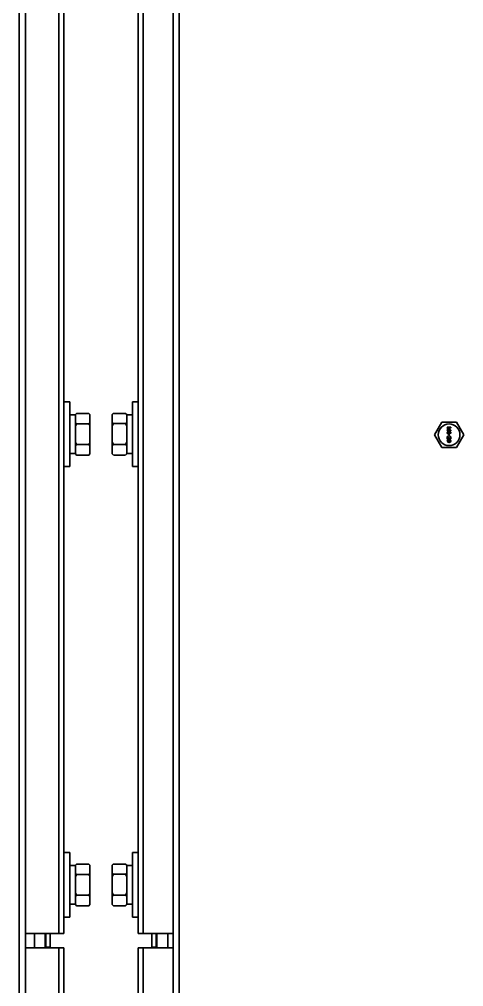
# Model space of a CAD drawing. Header units: millimetres. Extents: x 32496 to 166256, y 3504 to 23939.
# Drawn here: x 42334.2 to 42457.6, y 16293.1 to 16561.4 of the extents above; entities that cross this region are included whole.
import ezdxf

# ---------------------------------------------------------------- set-up
doc = ezdxf.new("R2010")
doc.units = ezdxf.units.MM
doc.layers.get('0').update_dxf_attribs({"lineweight": 35})

msp = doc.modelspace()

# ---------------------------------------------------------------- linework, layer by layer
at = {"linetype": 'Continuous'}
for p, q in [((42334.24, 15308.349), (42334.24, 17321.349)), ((42335.94, 17321.349), (42335.94, 15308.349)), ((42376.94, 15308.349), (42376.94, 17321.349)), ((42378.64, 17321.349), (42378.64, 15308.349)), ((42345.24, 16307.849), (42345.24, 17319.949)), ((42368.64, 17319.949), (42368.64, 16307.849)), ((42346.64, 16693.718), (42346.64, 16448.981)), ((42367.24, 16448.994), (42367.24, 16693.73)), ((42346.64, 16455.349), (42348.24, 16455.349)), ((42348.24, 16437.349), (42348.24, 16455.349)), ((42365.64, 16455.349), (42365.64, 16437.349)), ((42367.24, 16455.349), (42365.64, 16455.349)), ((42348.24, 16451.699), (42349.84, 16451.699)), ((42349.84, 16451.822), (42350.14, 16452.122)), ((42349.84, 16440.875), (42349.84, 16451.822)), ((42350.14, 16452.122), (42353.54, 16452.122)), ((42353.84, 16451.822), (42353.54, 16452.122)), ((42353.84, 16440.875), (42353.84, 16451.822)), ((42360.04, 16451.822), (42360.311, 16452.093)), ((42360.04, 16440.875), (42360.04, 16451.822)), ((42360.34, 16452.122), (42360.311, 16452.093)), ((42363.74, 16452.122), (42360.34, 16452.122)), ((42363.74, 16452.122), (42363.769, 16452.093)), ((42364.04, 16451.822), (42363.769, 16452.093)), ((42364.04, 16440.875), (42364.04, 16451.822)), ((42365.64, 16451.699), (42364.04, 16451.699)), ((42346.64, 16448.981), (42346.64, 16443.718)), ((42350.14, 16449.235), (42353.54, 16449.235)), ((42363.74, 16449.28), (42360.34, 16449.28)), ((42367.24, 16443.73), (42367.24, 16448.994)), ((42449.514, 16446.189), (42451.535, 16449.689)), ((42455.577, 16449.689), (42451.535, 16449.689)), ((42455.577, 16449.689), (42457.597, 16446.189)), ((42451.535, 16442.689), (42449.514, 16446.189)), ((42453.056, 16448.164), (42453.056, 16448.289)), ((42453.056, 16448.289), (42454.056, 16448.289)), ((42453.843, 16448.164), (42453.056, 16447.872)), ((42453.843, 16448.164), (42453.056, 16448.164)), ((42453.056, 16447.705), (42453.056, 16447.872)), ((42453.056, 16447.705), (42453.843, 16447.414)), ((42453.056, 16447.289), (42453.056, 16447.414)), ((42453.056, 16447.414), (42453.843, 16447.414)), ((42454.056, 16447.289), (42453.056, 16447.289)), ((42453.077, 16446.893), (42453.056, 16446.789)), ((42453.056, 16446.684), (42453.056, 16446.789)), ((42453.056, 16446.684), (42453.077, 16446.58)), ((42453.141, 16446.997), (42453.077, 16446.893)), ((42453.077, 16446.58), (42453.141, 16446.476)), ((42453.226, 16447.059), (42453.141, 16446.997)), ((42453.141, 16446.476), (42453.226, 16446.414)), ((42453.162, 16447.789), (42454.056, 16448.101)), ((42454.056, 16447.476), (42453.162, 16447.789)), ((42453.162, 16446.809), (42453.184, 16446.872)), ((42453.162, 16446.809), (42453.162, 16446.664)), ((42453.184, 16446.601), (42453.162, 16446.664)), ((42453.184, 16446.872), (42453.226, 16446.934)), ((42453.226, 16446.539), (42453.184, 16446.601)), ((42453.333, 16447.101), (42453.226, 16447.059)), ((42453.226, 16446.934), (42453.29, 16446.976)), ((42453.29, 16446.497), (42453.226, 16446.539)), ((42453.226, 16446.414), (42453.333, 16446.372)), ((42453.29, 16446.976), (42453.354, 16446.997)), ((42453.354, 16446.476), (42453.29, 16446.497)), ((42453.481, 16447.122), (42453.333, 16447.101)), ((42453.439, 16446.372), (42453.333, 16446.372)), ((42453.418, 16446.997), (42453.354, 16446.997)), ((42453.354, 16446.476), (42453.418, 16446.476)), ((42453.418, 16446.997), (42453.481, 16446.976)), ((42453.481, 16446.497), (42453.418, 16446.476)), ((42453.439, 16446.205), (42453.418, 16446.184)), ((42453.418, 16446.184), (42453.524, 16446.08)), ((42453.439, 16446.372), (42453.545, 16446.414)), ((42453.567, 16446.08), (42453.439, 16446.205)), ((42453.481, 16447.122), (42453.63, 16447.122)), ((42453.481, 16446.976), (42453.524, 16446.934)), ((42453.524, 16446.539), (42453.481, 16446.497)), ((42453.524, 16446.934), (42453.567, 16446.872)), ((42453.567, 16446.601), (42453.524, 16446.539)), ((42453.545, 16446.414), (42453.609, 16446.476)), ((42453.567, 16446.872), (42453.588, 16446.809)), ((42453.588, 16446.664), (42453.567, 16446.601)), ((42453.694, 16446.205), (42453.567, 16446.08)), ((42453.673, 16446.893), (42453.588, 16447.018)), ((42453.63, 16447.018), (42453.588, 16447.018)), ((42453.588, 16446.664), (42453.588, 16446.809)), ((42453.609, 16446.476), (42453.673, 16446.58)), ((42453.609, 16446.08), (42453.716, 16446.184)), ((42453.779, 16447.101), (42453.63, 16447.122)), ((42453.63, 16447.018), (42453.758, 16446.997)), ((42453.694, 16446.789), (42453.673, 16446.893)), ((42453.673, 16446.58), (42453.694, 16446.684)), ((42453.694, 16446.789), (42453.694, 16446.684)), ((42453.716, 16446.184), (42453.694, 16446.205)), ((42453.758, 16446.997), (42453.822, 16446.976)), ((42453.886, 16447.059), (42453.779, 16447.101)), ((42453.822, 16446.976), (42453.886, 16446.934)), ((42453.886, 16446.559), (42453.822, 16446.518)), ((42453.822, 16446.414), (42453.822, 16446.518)), ((42453.822, 16446.414), (42453.886, 16446.434)), ((42453.971, 16446.997), (42453.886, 16447.059)), ((42453.886, 16446.934), (42453.928, 16446.872)), ((42453.928, 16446.622), (42453.886, 16446.559)), ((42453.886, 16446.434), (42453.971, 16446.497)), ((42453.928, 16446.872), (42453.95, 16446.809)), ((42453.95, 16446.684), (42453.928, 16446.622)), ((42453.95, 16446.684), (42453.95, 16446.809)), ((42454.035, 16446.893), (42453.971, 16446.997)), ((42453.971, 16446.497), (42454.035, 16446.601)), ((42454.056, 16446.789), (42454.035, 16446.893)), ((42454.035, 16446.601), (42454.056, 16446.705)), ((42454.056, 16448.289), (42454.056, 16448.101)), ((42454.056, 16447.476), (42454.056, 16447.289)), ((42454.056, 16446.789), (42454.056, 16446.705)), ((42457.597, 16446.189), (42455.577, 16442.689)), ((42346.64, 16443.718), (42346.64, 16307.849)), ((42350.14, 16443.462), (42353.54, 16443.462)), ((42363.74, 16443.506), (42360.34, 16443.506)), ((42367.24, 16307.849), (42367.24, 16443.73)), ((42453.056, 16444.997), (42453.056, 16445.747)), ((42453.056, 16445.747), (42453.162, 16445.747)), ((42453.162, 16444.997), (42453.056, 16444.997)), ((42453.077, 16444.58), (42453.056, 16444.455)), ((42453.056, 16444.455), (42453.077, 16444.33)), ((42453.141, 16444.684), (42453.077, 16444.58)), ((42453.077, 16444.33), (42453.141, 16444.226)), ((42453.205, 16444.747), (42453.141, 16444.684)), ((42453.141, 16444.226), (42453.205, 16444.164)), ((42453.694, 16445.164), (42453.162, 16445.747)), ((42453.162, 16445.58), (42453.162, 16444.997)), ((42453.162, 16445.58), (42453.63, 16445.059)), ((42453.162, 16444.455), (42453.184, 16444.559)), ((42453.184, 16444.351), (42453.162, 16444.455)), ((42453.184, 16444.559), (42453.226, 16444.622)), ((42453.226, 16444.289), (42453.184, 16444.351)), ((42453.29, 16444.789), (42453.205, 16444.747)), ((42453.205, 16444.164), (42453.29, 16444.122)), ((42453.226, 16444.622), (42453.354, 16444.705)), ((42453.354, 16444.205), (42453.226, 16444.289)), ((42453.354, 16444.809), (42453.29, 16444.789)), ((42453.29, 16444.122), (42453.354, 16444.101)), ((42453.46, 16444.83), (42453.354, 16444.809)), ((42453.354, 16444.705), (42453.481, 16444.726)), ((42453.481, 16444.184), (42453.354, 16444.205)), ((42453.354, 16444.101), (42453.46, 16444.08)), ((42453.375, 16446.039), (42453.375, 16446.08)), ((42453.375, 16446.08), (42453.524, 16446.08)), ((42453.524, 16446.039), (42453.375, 16446.039)), ((42453.524, 16446.039), (42453.418, 16445.934)), ((42453.418, 16445.934), (42453.439, 16445.914)), ((42453.439, 16445.914), (42453.567, 16446.039)), ((42453.46, 16444.83), (42453.652, 16444.83)), ((42453.652, 16444.08), (42453.46, 16444.08)), ((42453.63, 16444.726), (42453.481, 16444.726)), ((42453.481, 16444.184), (42453.63, 16444.184)), ((42453.567, 16446.039), (42453.694, 16445.914)), ((42453.609, 16446.08), (42453.758, 16446.08)), ((42453.716, 16445.934), (42453.609, 16446.039)), ((42453.758, 16446.039), (42453.609, 16446.039)), ((42453.63, 16445.059), (42453.694, 16445.018)), ((42453.63, 16444.726), (42453.758, 16444.705)), ((42453.758, 16444.205), (42453.63, 16444.184)), ((42453.758, 16444.809), (42453.652, 16444.83)), ((42453.652, 16444.08), (42453.758, 16444.101)), ((42453.694, 16445.914), (42453.716, 16445.934)), ((42453.779, 16445.122), (42453.694, 16445.164)), ((42453.694, 16445.018), (42453.779, 16444.997)), ((42453.758, 16446.08), (42453.758, 16446.039)), ((42453.822, 16444.789), (42453.758, 16444.809)), ((42453.758, 16444.705), (42453.886, 16444.622)), ((42453.886, 16444.289), (42453.758, 16444.205)), ((42453.758, 16444.101), (42453.822, 16444.122)), ((42453.779, 16445.122), (42453.822, 16445.122)), ((42453.822, 16444.997), (42453.779, 16444.997)), ((42453.822, 16445.622), (42453.822, 16445.726)), ((42453.907, 16445.705), (42453.822, 16445.726)), ((42453.822, 16445.622), (42453.886, 16445.58)), ((42453.886, 16445.164), (42453.822, 16445.122)), ((42453.822, 16444.997), (42453.907, 16445.018)), ((42453.907, 16444.747), (42453.822, 16444.789)), ((42453.822, 16444.122), (42453.907, 16444.164)), ((42453.886, 16445.58), (42453.928, 16445.518)), ((42453.928, 16445.226), (42453.886, 16445.164)), ((42453.886, 16444.622), (42453.928, 16444.559)), ((42453.928, 16444.351), (42453.886, 16444.289)), ((42453.992, 16445.622), (42453.907, 16445.705)), ((42453.907, 16445.018), (42453.992, 16445.101)), ((42453.971, 16444.684), (42453.907, 16444.747)), ((42453.907, 16444.164), (42453.971, 16444.226)), ((42453.928, 16445.518), (42453.95, 16445.414)), ((42453.95, 16445.33), (42453.928, 16445.226)), ((42453.928, 16444.559), (42453.95, 16444.455)), ((42453.95, 16444.455), (42453.928, 16444.351)), ((42453.95, 16445.33), (42453.95, 16445.414)), ((42454.035, 16444.58), (42453.971, 16444.684)), ((42453.971, 16444.226), (42454.035, 16444.33)), ((42454.035, 16445.539), (42453.992, 16445.622)), ((42453.992, 16445.101), (42454.035, 16445.184)), ((42454.056, 16445.393), (42454.035, 16445.539)), ((42454.035, 16445.184), (42454.056, 16445.309)), ((42454.056, 16444.455), (42454.035, 16444.58)), ((42454.035, 16444.33), (42454.056, 16444.455)), ((42454.056, 16445.393), (42454.056, 16445.309)), ((42348.24, 16440.999), (42349.84, 16440.999)), ((42349.84, 16440.875), (42350.14, 16440.575)), ((42353.84, 16440.875), (42353.54, 16440.575)), ((42360.04, 16440.875), (42360.311, 16440.604)), ((42364.04, 16440.875), (42363.769, 16440.604)), ((42365.64, 16440.999), (42364.04, 16440.999)), ((42451.535, 16442.689), (42455.577, 16442.689)), ((42350.14, 16440.575), (42353.54, 16440.575)), ((42363.74, 16440.575), (42360.34, 16440.575)), ((42346.64, 16437.349), (42348.24, 16437.349)), ((42367.24, 16437.349), (42365.64, 16437.349)), ((42346.64, 16330.349), (42348.24, 16330.349)), ((42348.24, 16312.349), (42348.24, 16330.349)), ((42365.64, 16330.349), (42365.64, 16312.349)), ((42367.24, 16330.349), (42365.64, 16330.349)), ((42348.24, 16326.699), (42349.84, 16326.699)), ((42349.84, 16326.822), (42350.14, 16327.122)), ((42349.84, 16315.875), (42349.84, 16326.822)), ((42350.14, 16327.122), (42353.54, 16327.122)), ((42353.84, 16326.822), (42353.54, 16327.122)), ((42353.84, 16315.875), (42353.84, 16326.822)), ((42360.04, 16326.822), (42360.311, 16327.093)), ((42360.04, 16315.875), (42360.04, 16326.822)), ((42360.34, 16327.122), (42360.311, 16327.093)), ((42363.74, 16327.122), (42360.34, 16327.122)), ((42363.74, 16327.122), (42363.769, 16327.093)), ((42364.04, 16326.822), (42363.769, 16327.093)), ((42364.04, 16315.875), (42364.04, 16326.822)), ((42365.64, 16326.699), (42364.04, 16326.699)), ((42350.14, 16324.235), (42353.54, 16324.235)), ((42363.74, 16324.28), (42360.34, 16324.28)), ((42350.14, 16318.462), (42353.54, 16318.462)), ((42363.74, 16318.506), (42360.34, 16318.506)), ((42348.24, 16315.999), (42349.84, 16315.999)), ((42349.84, 16315.875), (42350.14, 16315.575)), ((42350.14, 16315.575), (42353.54, 16315.575)), ((42353.84, 16315.875), (42353.54, 16315.575)), ((42360.04, 16315.875), (42360.311, 16315.604)), ((42363.74, 16315.575), (42360.34, 16315.575)), ((42364.04, 16315.875), (42363.769, 16315.604)), ((42365.64, 16315.999), (42364.04, 16315.999)), ((42346.64, 16312.349), (42348.24, 16312.349)), ((42367.24, 16312.349), (42365.64, 16312.349)), ((42335.94, 16307.849), (42346.64, 16307.849)), ((42338.44, 16303.849), (42338.44, 16307.849)), ((42341.44, 16307.849), (42341.44, 16303.849)), ((42341.64, 16307.849), (42341.64, 16304.049)), ((42342.84, 16307.849), (42342.84, 16304.049)), ((42367.24, 16307.849), (42376.94, 16307.849)), ((42371.04, 16304.049), (42371.04, 16307.849)), ((42372.24, 16304.049), (42372.24, 16307.849)), ((42372.44, 16303.849), (42372.44, 16307.849)), ((42375.44, 16307.849), (42375.44, 16303.849)), ((42342.84, 16304.049), (42341.64, 16304.049)), ((42371.04, 16304.049), (42372.24, 16304.049)), ((42335.94, 16303.849), (42346.64, 16303.849)), ((42345.24, 15308.349), (42345.24, 16303.849)), ((42346.64, 16303.849), (42346.64, 16198.981)), ((42367.24, 16198.994), (42367.24, 16303.849)), ((42367.24, 16303.849), (42376.94, 16303.849)), ((42368.64, 16303.849), (42368.64, 15308.349))]:
    msp.add_line(p, q, dxfattribs=at)
msp.add_circle((42453.556, 16446.189), 3, dxfattribs=at)
for centre, radius, start, end in [((42351.082, 16449.548), 3.555, 39.13645, 39.50132), ((42352.598, 16443.15), 3.556, 219.13644, 219.50078), ((42362.854, 16443.165), 3.606, 218.71028, 219.13391), ((42361.225, 16443.166), 3.607, 320.8641, 321.28972), ((42351.082, 16324.548), 3.555, 39.13645, 39.50132), ((42352.598, 16318.15), 3.556, 219.13644, 219.50078), ((42362.854, 16318.165), 3.606, 218.71028, 219.13391), ((42364.177, 16319.355), 5.386, 224.12457, 224.56524), ((42359.904, 16319.354), 5.384, 315.43477, 315.87545), ((42361.225, 16318.166), 3.607, 320.8641, 321.28972), ((42343.04, 16304.049), 1.4, 180, 188.23663), ((42343.04, 16304.049), 0.2, 180, 270), ((42370.84, 16304.049), 0.2, 270, 0), ((42370.84, 16304.049), 1.4, 351.76338, 0)]:
    msp.add_arc(centre, radius, start, end, dxfattribs=at)
for points, knots in [([(42349.84, 16451.792), (42349.863, 16451.82), (42349.958, 16451.934), (42350.06, 16452.043), (42350.14, 16452.122)], [0, 0, 0, 0, 0.2445585, 1, 1, 1, 1]), ([(42353.825, 16451.81), (42353.803, 16451.836), (42353.712, 16451.944), (42353.615, 16452.047), (42353.54, 16452.122)], [0, 0, 0, 0, 0.2448781, 1, 1, 1, 1]), ([(42360.311, 16452.093), (42360.286, 16452.069), (42360.193, 16451.973), (42360.103, 16451.874), (42360.04, 16451.797)], [0, 0, 0, 0, 0.2550625, 1, 1, 1, 1]), ([(42363.769, 16452.093), (42363.793, 16452.069), (42363.887, 16451.973), (42363.976, 16451.874), (42364.04, 16451.797)], [0, 0, 0, 0, 0.2550615, 1, 1, 1, 1]), ([(42350.14, 16449.235), (42350.113, 16449.262), (42350.009, 16449.368), (42349.91, 16449.479), (42349.84, 16449.565)], [0, 0, 0, 0, 0.2553524, 1, 1, 1, 1]), ([(42353.54, 16449.235), (42353.567, 16449.262), (42353.671, 16449.368), (42353.77, 16449.479), (42353.84, 16449.565)], [0, 0, 0, 0, 0.2553532, 1, 1, 1, 1]), ([(42360.04, 16449.605), (42360.063, 16449.577), (42360.158, 16449.465), (42360.26, 16449.358), (42360.34, 16449.28)], [0, 0, 0, 0, 0.2444076, 1, 1, 1, 1]), ([(42364.04, 16449.605), (42364.017, 16449.577), (42363.921, 16449.465), (42363.819, 16449.358), (42363.74, 16449.28)], [0, 0, 0, 0, 0.2444076, 1, 1, 1, 1]), ([(42349.84, 16443.132), (42349.863, 16443.16), (42349.958, 16443.274), (42350.06, 16443.382), (42350.14, 16443.462)], [0, 0, 0, 0, 0.2445585, 1, 1, 1, 1]), ([(42353.84, 16443.132), (42353.817, 16443.16), (42353.721, 16443.274), (42353.619, 16443.382), (42353.54, 16443.462)], [0, 0, 0, 0, 0.2445585, 1, 1, 1, 1]), ([(42360.34, 16443.506), (42360.313, 16443.479), (42360.209, 16443.371), (42360.11, 16443.259), (42360.04, 16443.171)], [0, 0, 0, 0, 0.2552115, 1, 1, 1, 1]), ([(42363.74, 16443.506), (42363.767, 16443.479), (42363.871, 16443.371), (42363.97, 16443.259), (42364.04, 16443.171)], [0, 0, 0, 0, 0.2552107, 1, 1, 1, 1]), ([(42350.14, 16440.575), (42350.114, 16440.601), (42350.016, 16440.701), (42349.921, 16440.806), (42349.854, 16440.888)], [0, 0, 0, 0, 0.2550408, 1, 1, 1, 1]), ([(42353.54, 16440.575), (42353.567, 16440.602), (42353.671, 16440.708), (42353.77, 16440.819), (42353.84, 16440.905)], [0, 0, 0, 0, 0.2553532, 1, 1, 1, 1]), ([(42360.057, 16440.89), (42360.076, 16440.865), (42360.158, 16440.768), (42360.244, 16440.674), (42360.311, 16440.605)], [0, 0, 0, 0, 0.2454956, 1, 1, 1, 1]), ([(42364.023, 16440.889), (42364.003, 16440.865), (42363.922, 16440.768), (42363.836, 16440.674), (42363.769, 16440.605)], [0, 0, 0, 0, 0.2454974, 1, 1, 1, 1]), ([(42349.84, 16326.792), (42349.863, 16326.82), (42349.958, 16326.934), (42350.06, 16327.043), (42350.14, 16327.122)], [0, 0, 0, 0, 0.2445585, 1, 1, 1, 1]), ([(42353.825, 16326.81), (42353.803, 16326.836), (42353.712, 16326.944), (42353.615, 16327.047), (42353.54, 16327.122)], [0, 0, 0, 0, 0.2448781, 1, 1, 1, 1]), ([(42360.311, 16327.093), (42360.286, 16327.069), (42360.193, 16326.973), (42360.103, 16326.874), (42360.04, 16326.797)], [0, 0, 0, 0, 0.2550625, 1, 1, 1, 1]), ([(42363.769, 16327.093), (42363.793, 16327.069), (42363.887, 16326.973), (42363.976, 16326.874), (42364.04, 16326.797)], [0, 0, 0, 0, 0.2550615, 1, 1, 1, 1]), ([(42350.14, 16324.235), (42350.113, 16324.262), (42350.009, 16324.368), (42349.91, 16324.479), (42349.84, 16324.565)], [0, 0, 0, 0, 0.2553524, 1, 1, 1, 1]), ([(42353.54, 16324.235), (42353.567, 16324.262), (42353.671, 16324.368), (42353.77, 16324.479), (42353.84, 16324.565)], [0, 0, 0, 0, 0.2553532, 1, 1, 1, 1]), ([(42360.04, 16324.605), (42360.063, 16324.577), (42360.158, 16324.465), (42360.26, 16324.358), (42360.34, 16324.28)], [0, 0, 0, 0, 0.2444076, 1, 1, 1, 1]), ([(42364.04, 16324.605), (42364.017, 16324.577), (42363.921, 16324.465), (42363.819, 16324.358), (42363.74, 16324.28)], [0, 0, 0, 0, 0.2444076, 1, 1, 1, 1]), ([(42349.84, 16318.132), (42349.863, 16318.16), (42349.958, 16318.274), (42350.06, 16318.382), (42350.14, 16318.462)], [0, 0, 0, 0, 0.2445585, 1, 1, 1, 1]), ([(42353.84, 16318.132), (42353.817, 16318.16), (42353.721, 16318.274), (42353.619, 16318.382), (42353.54, 16318.462)], [0, 0, 0, 0, 0.2445585, 1, 1, 1, 1]), ([(42360.34, 16318.506), (42360.313, 16318.479), (42360.209, 16318.371), (42360.11, 16318.259), (42360.04, 16318.171)], [0, 0, 0, 0, 0.2552115, 1, 1, 1, 1]), ([(42363.74, 16318.506), (42363.767, 16318.479), (42363.871, 16318.371), (42363.97, 16318.259), (42364.04, 16318.171)], [0, 0, 0, 0, 0.2552107, 1, 1, 1, 1]), ([(42350.14, 16315.575), (42350.114, 16315.601), (42350.016, 16315.701), (42349.921, 16315.806), (42349.854, 16315.888)], [0, 0, 0, 0, 0.2550408, 1, 1, 1, 1]), ([(42353.54, 16315.575), (42353.567, 16315.602), (42353.671, 16315.708), (42353.77, 16315.819), (42353.84, 16315.905)], [0, 0, 0, 0, 0.2553532, 1, 1, 1, 1]), ([(42360.057, 16315.89), (42360.076, 16315.865), (42360.158, 16315.768), (42360.244, 16315.674), (42360.311, 16315.605)], [0, 0, 0, 0, 0.2454956, 1, 1, 1, 1]), ([(42364.023, 16315.889), (42364.003, 16315.865), (42363.922, 16315.768), (42363.836, 16315.674), (42363.769, 16315.605)], [0, 0, 0, 0, 0.2454974, 1, 1, 1, 1])]:
    msp.add_open_spline(points, degree=3, knots=knots, dxfattribs=at)
for points in [[(42349.84, 16448.576), (42349.931, 16448.799), (42350.032, 16449.019), (42350.14, 16449.235)], [(42353.84, 16448.576), (42353.749, 16448.799), (42353.648, 16449.019), (42353.54, 16449.235)], [(42360.34, 16449.28), (42360.232, 16449.064), (42360.131, 16448.844), (42360.04, 16448.62)], [(42363.74, 16449.28), (42363.848, 16449.064), (42363.949, 16448.844), (42364.04, 16448.62)], [(42350.14, 16443.462), (42350.032, 16443.678), (42349.931, 16443.898), (42349.84, 16444.122)], [(42353.54, 16443.462), (42353.648, 16443.678), (42353.749, 16443.898), (42353.84, 16444.122)], [(42360.04, 16444.166), (42360.131, 16443.942), (42360.232, 16443.722), (42360.34, 16443.506)], [(42364.04, 16444.166), (42363.949, 16443.942), (42363.848, 16443.722), (42363.74, 16443.506)], [(42349.84, 16323.576), (42349.931, 16323.799), (42350.032, 16324.019), (42350.14, 16324.235)], [(42353.84, 16323.576), (42353.749, 16323.799), (42353.648, 16324.019), (42353.54, 16324.235)], [(42360.34, 16324.28), (42360.232, 16324.064), (42360.131, 16323.844), (42360.04, 16323.62)], [(42363.74, 16324.28), (42363.848, 16324.064), (42363.949, 16323.844), (42364.04, 16323.62)], [(42350.14, 16318.462), (42350.032, 16318.678), (42349.931, 16318.898), (42349.84, 16319.122)], [(42353.54, 16318.462), (42353.648, 16318.678), (42353.749, 16318.898), (42353.84, 16319.122)], [(42360.04, 16319.166), (42360.131, 16318.942), (42360.232, 16318.722), (42360.34, 16318.506)], [(42364.04, 16319.166), (42363.949, 16318.942), (42363.848, 16318.722), (42363.74, 16318.506)]]:
    msp.add_open_spline(points, degree=3, dxfattribs=at)

doc.saveas('drawing.dxf')
